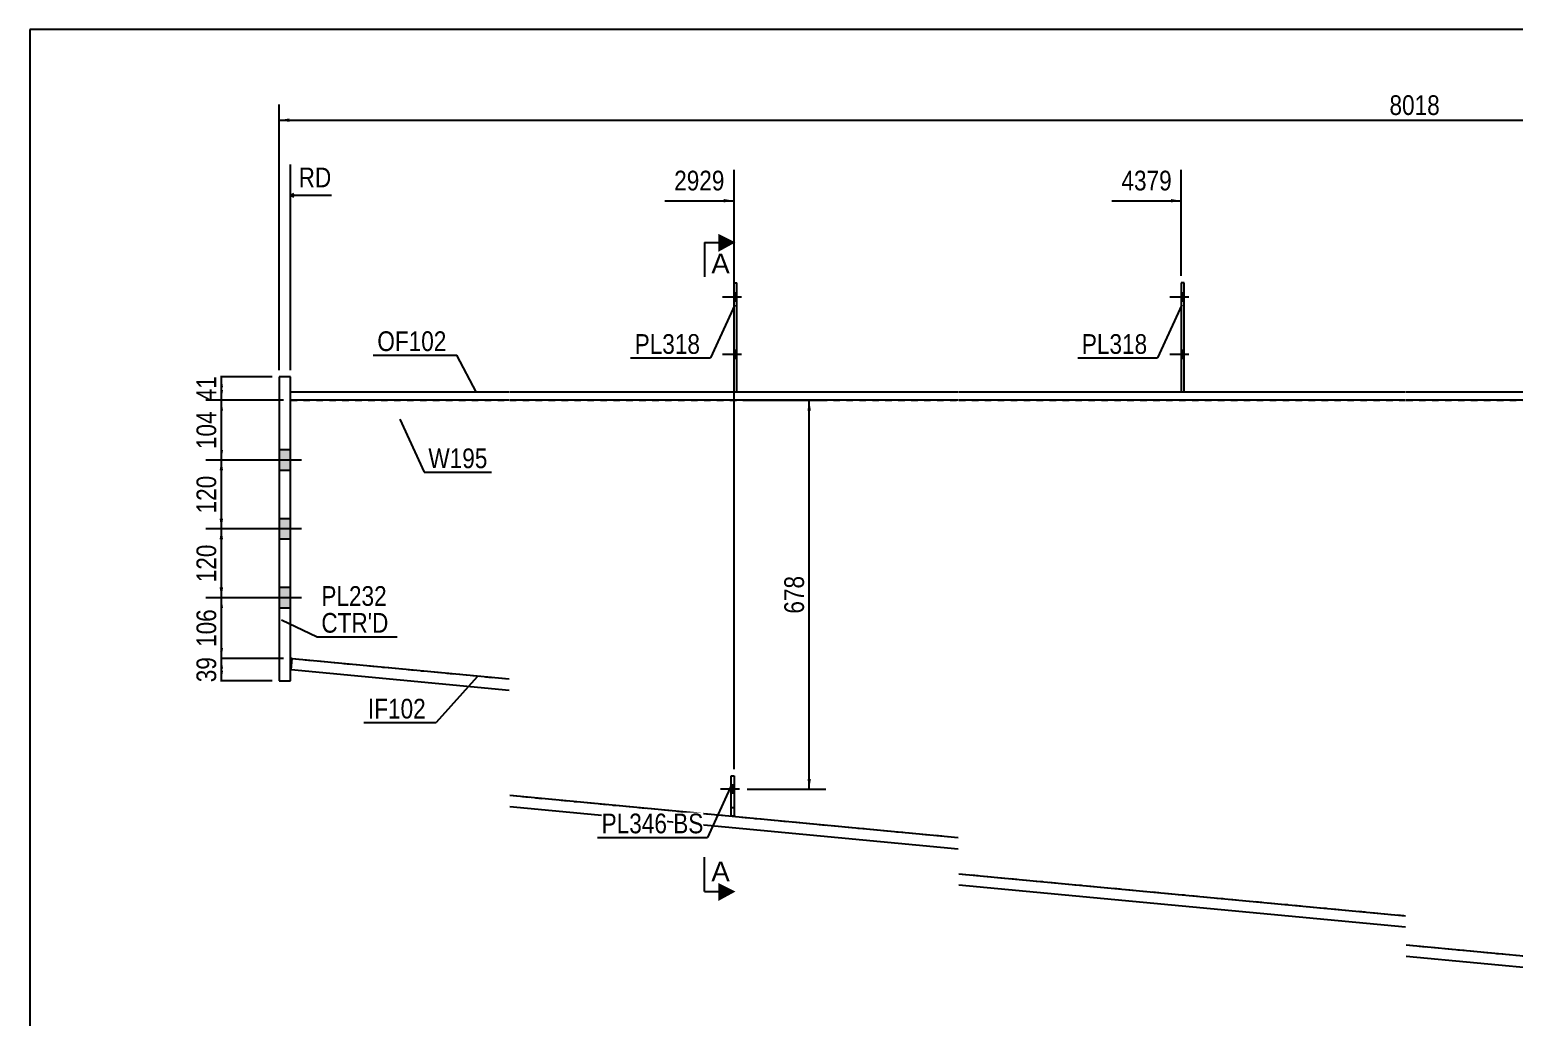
# Model space of a CAD drawing. Header units: millimetres. Extents: x -290 to 123, y -156 to 131.
# Drawn here: x -287.5 to -71.8, y -12.7 to 130.8 of the extents above; entities that cross this region are included whole.
import ezdxf

# ---------------------------------------------------------------- set-up
doc = ezdxf.new("R2010")
doc.units = ezdxf.units.MM
doc.linetypes.add('DXK_LINE_DOT1', pattern=[1.8814, 0.9407, -0.9407])
doc.linetypes.add('DXK_LINE_DOT2', pattern=[3.9198, 1.9599, -1.9599])
doc.styles.add('Arial', font='ARIAL.TTF', dxfattribs={"height": 0.2})
doc.styles.add('Arial Narrow', font='ARIALN.TTF', dxfattribs={"height": 0.2})

# ---------------------------------------------------------------- blocks, each defined once
blk = doc.blocks.new('Unknown-622979748-1210')
at = {"color": 5, "linetype": 'Continuous'}
for p, q in [((122.53, 130.82), (-287.47, 130.82)), ((-287.47, 130.82), (-287.47, -156.18))]:
    blk.add_line(p, q, dxfattribs=at)
blk = doc.blocks.new('Part-622979748-1751 - 1449')
at = {"color": 2, "linetype": 'Continuous'}
for p, q in [((-249.49, 37.78), (-249.33, 39.43)), ((-249.33, 39.43), (-217.83, 36.47)), ((-217.83, 34.8), (-249.49, 37.78)), ((-217.73, 19.56), (-152.57, 13.43)), ((-152.57, 11.75), (-217.73, 17.88)), ((-152.47, 8.16), (-87.59, 2.06)), ((-87.59, 0.39), (-152.47, 6.49)), ((-87.49, -2.17), (-55.84, -5.15)), ((-55.99, -6.81), (-87.49, -3.84)), ((-55.84, -5.15), (-55.99, -6.81))]:
    blk.add_line(p, q, dxfattribs=at)
blk = doc.blocks.new('Part-622979748-1883 - 1449')
at = {"color": 2, "linetype": 'Continuous'}
for p, q in [((-249.58, 80.35), (-251.25, 80.35)), ((-251.25, 80.35), (-251.25, 36.18)), ((-249.58, 36.18), (-249.58, 80.35)), ((-251.25, 36.18), (-249.58, 36.18))]:
    blk.add_line(p, q, dxfattribs=at)
blk = doc.blocks.new('Bolt-622979748-1756 - 1449')
at = {"linetype": 'Continuous'}
for points in [[(-184.73, 91.37), (-184.73, 92.54), (-185.15, 92.54), (-185.15, 91.37)], [(-184.73, 91.37), (-184.73, 92.54), (-185.15, 92.54), (-185.15, 91.37)], [(-184.73, 83.04), (-184.73, 84.21), (-185.15, 84.21), (-185.15, 83.04)], [(-184.73, 83.04), (-184.73, 84.21), (-185.15, 84.21), (-185.15, 83.04)]]:
    blk.add_hatch(color=3, dxfattribs=at).paths.add_polyline_path(points)
at = {"color": 3, "linetype": 'Continuous'}
for p, q in [((-184.07, 91.96), (-186.82, 91.96)), ((-184.07, 91.96), (-186.82, 91.96)), ((-184.73, 92.54), (-185.15, 92.54)), ((-184.73, 92.54), (-185.15, 92.54)), ((-184.73, 91.37), (-185.15, 91.37)), ((-184.73, 91.37), (-185.15, 91.37)), ((-184.73, 84.21), (-185.15, 84.21)), ((-184.73, 84.21), (-185.15, 84.21)), ((-184.07, 83.62), (-186.82, 83.62)), ((-184.07, 83.62), (-186.82, 83.62)), ((-184.73, 83.04), (-185.15, 83.04)), ((-184.73, 83.04), (-185.15, 83.04))]:
    blk.add_line(p, q, dxfattribs=at)
blk = doc.blocks.new('Part-622979748-1707 - 1449')
at = {"color": 7, "linetype": 'DXK_LINE_DOT1'}
for p, q in [((-249.58, 76.96), (-217.83, 76.96)), ((-249.58, 39.46), (-249.58, 76.96)), ((-217.73, 76.96), (-152.57, 76.96)), ((-152.47, 76.96), (-87.59, 76.96)), ((-87.49, 76.96), (-30.84, 76.96)), ((-249.33, 39.43), (-217.83, 36.47)), ((-217.73, 19.56), (-152.57, 13.43)), ((-152.47, 8.16), (-87.59, 2.06)), ((-87.49, -2.17), (-30.84, -7.5))]:
    blk.add_line(p, q, dxfattribs=at)
at = {"color": 2, "linetype": 'Continuous'}
blk.add_line((-249.33, 39.43), (-249.58, 39.46), dxfattribs=at)
blk = doc.blocks.new('Part-622979748-1648 - 1449')
at = {"color": 2, "linetype": 'Continuous'}
for p, q in [((-185.57, 16.54), (-185.57, 22.37)), ((-185.57, 22.37), (-185.15, 22.37)), ((-185.15, 22.37), (-185.15, 16.54)), ((-185.15, 16.54), (-185.57, 16.54))]:
    blk.add_line(p, q, dxfattribs=at)
at = {"color": 7, "linetype": 'DXK_LINE_DOT1'}
blk.add_line((-185.57, 17.79), (-185.15, 17.79), dxfattribs=at)
blk = doc.blocks.new('Part-622979748-1889 - 1449')
at = {"color": 2, "linetype": 'Continuous'}
for p, q in [((-185.15, 78.21), (-185.15, 94.04)), ((-185.15, 94.04), (-184.73, 94.04)), ((-184.73, 78.21), (-184.73, 94.04))]:
    blk.add_line(p, q, dxfattribs=at)
at = {"color": 7, "linetype": 'DXK_LINE_DOT1'}
blk.add_line((-185.15, 78.21), (-184.73, 78.21), dxfattribs=at)
blk = doc.blocks.new('Bolt-622979748-1754 - 1449')
at = {"linetype": 'Continuous'}
blk.add_hatch(color=3, dxfattribs=at).paths.add_polyline_path([(-185.15, 19.87), (-185.15, 21.04), (-185.57, 21.04), (-185.57, 19.87)])
at = {"color": 3, "linetype": 'Continuous'}
for p, q in [((-184.36, 20.45), (-187.11, 20.45)), ((-185.15, 21.04), (-185.57, 21.04)), ((-185.15, 19.87), (-185.57, 19.87))]:
    blk.add_line(p, q, dxfattribs=at)
blk = doc.blocks.new('Part-622979748-1675 - 1449')
at = {"color": 2, "linetype": 'Continuous'}
for p, q in [((-119.76, 94.04), (-120.18, 94.04)), ((-120.18, 94.04), (-120.18, 78.21)), ((-119.76, 78.21), (-119.76, 94.04))]:
    blk.add_line(p, q, dxfattribs=at)
at = {"color": 7, "linetype": 'DXK_LINE_DOT1'}
blk.add_line((-120.18, 78.21), (-119.76, 78.21), dxfattribs=at)
blk = doc.blocks.new('Bolt-622979748-1755 - 1449')
at = {"color": 3, "linetype": 'DXK_LINE_DOT2'}
for p, q in [((-184.36, 20.45), (-187.11, 20.45)), ((-185.15, 21.04), (-185.57, 21.04)), ((-185.15, 19.87), (-185.57, 19.87))]:
    blk.add_line(p, q, dxfattribs=at)
blk = doc.blocks.new('Bolt-622979748-1884 - 1449')
at = {"linetype": 'Continuous'}
for points in [[(-251.25, 69.76), (-251.25, 66.76), (-249.58, 66.76), (-249.58, 69.76)], [(-251.25, 69.76), (-251.25, 66.76), (-249.58, 66.76), (-249.58, 69.76)], [(-251.25, 59.76), (-251.25, 56.76), (-249.58, 56.76), (-249.58, 59.76)], [(-251.25, 59.76), (-251.25, 56.76), (-249.58, 56.76), (-249.58, 59.76)], [(-251.25, 49.76), (-251.25, 46.76), (-249.58, 46.76), (-249.58, 49.76)], [(-251.25, 49.76), (-251.25, 46.76), (-249.58, 46.76), (-249.58, 49.76)]]:
    blk.add_hatch(color=3, dxfattribs=at).paths.add_polyline_path(points)
at = {"color": 3, "linetype": 'Continuous'}
for p, q in [((-249.58, 69.76), (-251.25, 69.76)), ((-249.58, 69.76), (-251.25, 69.76)), ((-248, 68.26), (-251.25, 68.26)), ((-248, 68.26), (-251.25, 68.26)), ((-249.58, 66.76), (-251.25, 66.76)), ((-249.58, 66.76), (-251.25, 66.76)), ((-249.58, 59.76), (-251.25, 59.76)), ((-249.58, 59.76), (-251.25, 59.76)), ((-248, 58.26), (-251.25, 58.26)), ((-248, 58.26), (-251.25, 58.26)), ((-249.58, 56.76), (-251.25, 56.76)), ((-249.58, 56.76), (-251.25, 56.76)), ((-249.58, 49.76), (-251.25, 49.76)), ((-249.58, 49.76), (-251.25, 49.76)), ((-248, 48.26), (-251.25, 48.26)), ((-248, 48.26), (-251.25, 48.26)), ((-249.58, 46.76), (-251.25, 46.76)), ((-249.58, 46.76), (-251.25, 46.76))]:
    blk.add_line(p, q, dxfattribs=at)
blk = doc.blocks.new('Bolt-622979748-1757 - 1449')
at = {"linetype": 'Continuous'}
for points in [[(-119.76, 91.37), (-119.76, 92.54), (-120.18, 92.54), (-120.18, 91.37)], [(-119.76, 91.37), (-119.76, 92.54), (-120.18, 92.54), (-120.18, 91.37)], [(-119.76, 83.04), (-119.76, 84.21), (-120.18, 84.21), (-120.18, 83.04)], [(-119.76, 83.04), (-119.76, 84.21), (-120.18, 84.21), (-120.18, 83.04)]]:
    blk.add_hatch(color=3, dxfattribs=at).paths.add_polyline_path(points)
at = {"color": 3, "linetype": 'Continuous'}
for p, q in [((-119.09, 91.96), (-121.84, 91.96)), ((-119.09, 91.96), (-121.84, 91.96)), ((-119.76, 92.54), (-120.18, 92.54)), ((-119.76, 92.54), (-120.18, 92.54)), ((-119.76, 91.37), (-120.18, 91.37)), ((-119.76, 91.37), (-120.18, 91.37)), ((-119.76, 84.21), (-120.18, 84.21)), ((-119.76, 84.21), (-120.18, 84.21)), ((-119.09, 83.62), (-121.84, 83.62)), ((-119.09, 83.62), (-121.84, 83.62)), ((-119.76, 83.04), (-120.18, 83.04)), ((-119.76, 83.04), (-120.18, 83.04))]:
    blk.add_line(p, q, dxfattribs=at)
blk = doc.blocks.new('Part-622979748-1943 - 1449')
at = {"color": 2, "linetype": 'Continuous'}
for p, q in [((-249.58, 76.96), (-249.58, 78.21)), ((-249.58, 78.21), (-217.83, 78.21)), ((-217.73, 78.21), (-152.57, 78.21)), ((-152.47, 78.21), (-87.59, 78.21)), ((-87.49, 78.21), (-55.84, 78.21)), ((-55.84, 78.21), (-55.84, 76.96)), ((-217.83, 76.96), (-249.58, 76.96)), ((-152.57, 76.96), (-217.73, 76.96)), ((-87.59, 76.96), (-152.47, 76.96)), ((-55.84, 76.96), (-87.49, 76.96))]:
    blk.add_line(p, q, dxfattribs=at)
blk = doc.blocks.new('Part-622979748-1911 - 1449')
at = {"color": 7, "linetype": 'DXK_LINE_DOT1'}
for p, q in [((-185.57, 16.54), (-185.57, 22.37)), ((-185.57, 22.37), (-185.15, 22.37)), ((-185.15, 22.37), (-185.15, 16.54)), ((-185.15, 16.54), (-185.57, 16.54))]:
    blk.add_line(p, q, dxfattribs=at)
blk = doc.blocks.new('StraightDimension-622979748-4360 - 1449')
at = {"linetype": 'Continuous'}
blk.add_hatch(color=7, dxfattribs=at).paths.add_polyline_path([(-121.68, 106.21), (-120.18, 105.96), (-121.68, 105.71)])
at = {"color": 7, "linetype": 'Continuous'}
for p, q in [((-120.18, 95.04), (-120.18, 110.46)), ((-130.24, 105.96), (-120.18, 105.96))]:
    blk.add_line(p, q, dxfattribs=at)
at = {"color": 0}
blk.add_wipeout([(-120.95, 106.86), (-120.95, 111.06), (-129.46, 111.06), (-129.46, 106.86)], dxfattribs=at)
at = {"color": 3, "style": 'Arial Narrow'}
blk.add_text('4379', height=2.863, dxfattribs=at).set_placement((-128.86, 107.46))
blk = doc.blocks.new('StraightDimension-622979748-4361 - 1449')
at = {"linetype": 'Continuous'}
blk.add_hatch(color=7, dxfattribs=at).paths.add_polyline_path([(-186.65, 106.21), (-185.15, 105.96), (-186.65, 105.71)])
at = {"color": 7, "linetype": 'Continuous'}
for p, q in [((-185.15, 23.37), (-185.15, 110.46)), ((-195.21, 105.96), (-185.15, 105.96))]:
    blk.add_line(p, q, dxfattribs=at)
at = {"color": 0, "linetype": 'Continuous'}
blk.add_wipeout([(-243.05, 107.31), (-243.05, 111.51), (-249, 111.51), (-249, 107.31)], dxfattribs=at)
at = {"color": 7, "linetype": 'Continuous'}
for p, q in [((-249.58, 81.35), (-249.58, 111.21)), ((-249.08, 106.96), (-249.58, 106.71)), ((-249.08, 106.46), (-249.58, 106.71)), ((-243.65, 106.71), (-249.58, 106.71))]:
    blk.add_line(p, q, dxfattribs=at)
at = {"color": 3, "linetype": 'Continuous', "style": 'Arial Narrow'}
blk.add_text('RD', height=2.863, dxfattribs=at).set_placement((-248.4, 107.91))
at = {"color": 0}
blk.add_wipeout([(-185.93, 106.86), (-185.93, 111.06), (-194.44, 111.06), (-194.44, 106.86)], dxfattribs=at)
at = {"color": 3, "style": 'Arial Narrow'}
blk.add_text('2929', height=2.863, dxfattribs=at).set_placement((-193.84, 107.46))
blk = doc.blocks.new('StraightDimension-622979748-2105 - 1449')
at = {"linetype": 'Continuous'}
for points in [[(-259.88, 78.85), (-259.63, 80.35), (-259.38, 78.85)], [(-259.38, 78.46), (-259.63, 76.96), (-259.88, 78.46)]]:
    blk.add_hatch(color=7, dxfattribs=at).paths.add_polyline_path(points)
at = {"color": 7, "linetype": 'Continuous'}
for p, q in [((-252.25, 80.35), (-261.88, 80.35)), ((-259.63, 76.96), (-259.63, 80.35)), ((-250.58, 76.96), (-261.88, 76.96))]:
    blk.add_line(p, q, dxfattribs=at)
at = {"color": 0}
blk.add_wipeout([(-259.78, 81.08), (-263.98, 81.08), (-263.98, 76.22), (-259.78, 76.22)], dxfattribs=at)
at = {"color": 3, "style": 'Arial Narrow'}
blk.add_text('41', height=2.863, rotation=90.0002, dxfattribs=at).set_placement((-260.38, 76.82))
blk = doc.blocks.new('StraightDimension-622979748-2021 - 1449')
at = {"linetype": 'Continuous'}
for points in [[(-259.88, 66.76), (-259.63, 68.26), (-259.38, 66.76)], [(-259.38, 59.76), (-259.63, 58.26), (-259.88, 59.76)]]:
    blk.add_hatch(color=7, dxfattribs=at).paths.add_polyline_path(points)
at = {"color": 7, "linetype": 'Continuous'}
for p, q in [((-250.58, 68.26), (-261.88, 68.26)), ((-259.63, 58.26), (-259.63, 68.26)), ((-250.58, 58.26), (-261.88, 58.26))]:
    blk.add_line(p, q, dxfattribs=at)
at = {"color": 0}
blk.add_wipeout([(-259.78, 66.6), (-263.98, 66.6), (-263.98, 59.92), (-259.78, 59.92)], dxfattribs=at)
at = {"color": 3, "style": 'Arial Narrow'}
blk.add_text('120', height=2.863, rotation=90.0002, dxfattribs=at).set_placement((-260.38, 60.52))
blk = doc.blocks.new('StraightDimension-622979748-2040 - 1449')
at = {"linetype": 'Continuous'}
for points in [[(-259.88, 75.46), (-259.63, 76.96), (-259.38, 75.46)], [(-259.38, 69.76), (-259.63, 68.26), (-259.88, 69.76)]]:
    blk.add_hatch(color=7, dxfattribs=at).paths.add_polyline_path(points)
at = {"color": 7, "linetype": 'Continuous'}
for p, q in [((-250.58, 76.96), (-261.88, 76.96)), ((-259.63, 68.26), (-259.63, 76.96)), ((-250.58, 68.26), (-261.88, 68.26))]:
    blk.add_line(p, q, dxfattribs=at)
at = {"color": 0}
blk.add_wipeout([(-259.78, 75.95), (-263.98, 75.95), (-263.98, 69.27), (-259.78, 69.27)], dxfattribs=at)
at = {"color": 3, "style": 'Arial Narrow'}
blk.add_text('104', height=2.863, rotation=90.0002, dxfattribs=at).set_placement((-260.38, 69.87))
blk = doc.blocks.new('StraightDimension-622979748-2057 - 1449')
at = {"linetype": 'Continuous'}
for points in [[(-259.88, 46.76), (-259.63, 48.26), (-259.38, 46.76)], [(-259.38, 40.96), (-259.63, 39.46), (-259.88, 40.96)]]:
    blk.add_hatch(color=7, dxfattribs=at).paths.add_polyline_path(points)
at = {"color": 7, "linetype": 'Continuous'}
for p, q in [((-250.58, 48.26), (-261.88, 48.26)), ((-259.63, 39.46), (-259.63, 48.26)), ((-250.58, 39.46), (-261.88, 39.46))]:
    blk.add_line(p, q, dxfattribs=at)
at = {"color": 0}
blk.add_wipeout([(-259.78, 47.2), (-263.98, 47.2), (-263.98, 40.52), (-259.78, 40.52)], dxfattribs=at)
at = {"color": 3, "style": 'Arial Narrow'}
blk.add_text('106', height=2.863, rotation=90.0002, dxfattribs=at).set_placement((-260.38, 41.12))
blk = doc.blocks.new('StraightDimension-622979748-2078 - 1449')
at = {"linetype": 'Continuous'}
for points in [[(-259.88, 56.76), (-259.63, 58.26), (-259.38, 56.76)], [(-259.38, 49.76), (-259.63, 48.26), (-259.88, 49.76)]]:
    blk.add_hatch(color=7, dxfattribs=at).paths.add_polyline_path(points)
at = {"color": 7, "linetype": 'Continuous'}
for p, q in [((-250.58, 58.26), (-261.88, 58.26)), ((-259.63, 48.26), (-259.63, 58.26)), ((-250.58, 48.26), (-261.88, 48.26))]:
    blk.add_line(p, q, dxfattribs=at)
at = {"color": 0}
blk.add_wipeout([(-259.78, 56.6), (-263.98, 56.6), (-263.98, 49.92), (-259.78, 49.92)], dxfattribs=at)
at = {"color": 3, "style": 'Arial Narrow'}
blk.add_text('120', height=2.863, rotation=90.0002, dxfattribs=at).set_placement((-260.38, 50.52))
blk = doc.blocks.new('StraightDimension-622979748-2095 - 1449')
at = {"linetype": 'Continuous'}
for points in [[(-259.88, 37.96), (-259.63, 39.46), (-259.38, 37.96)], [(-259.38, 37.68), (-259.63, 36.18), (-259.88, 37.68)]]:
    blk.add_hatch(color=7, dxfattribs=at).paths.add_polyline_path(points)
at = {"color": 7, "linetype": 'Continuous'}
for p, q in [((-250.58, 39.46), (-261.88, 39.46)), ((-259.63, 36.18), (-259.63, 39.46)), ((-252.25, 36.18), (-261.88, 36.18))]:
    blk.add_line(p, q, dxfattribs=at)
at = {"color": 0}
blk.add_wipeout([(-259.78, 40.25), (-263.98, 40.25), (-263.98, 35.39), (-259.78, 35.39)], dxfattribs=at)
at = {"color": 3, "style": 'Arial Narrow'}
blk.add_text('39', height=2.863, rotation=90.0002, dxfattribs=at).set_placement((-260.38, 35.99))
blk = doc.blocks.new('StraightDimension-622979748-2125 - 1449')
at = {"linetype": 'Continuous'}
blk.add_hatch(color=7, dxfattribs=at).paths.add_polyline_path([(-249.75, 117.42), (-251.25, 117.67), (-249.75, 117.92)])
at = {"color": 7, "linetype": 'Continuous'}
for p, q in [((-251.25, 81.35), (-251.25, 119.92)), ((-251.25, 117.67), (78.72, 117.67))]:
    blk.add_line(p, q, dxfattribs=at)
at = {"color": 0}
blk.add_wipeout([(-82.01, 117.82), (-82.01, 122.02), (-90.52, 122.02), (-90.52, 117.82)], dxfattribs=at)
at = {"color": 3, "style": 'Arial Narrow'}
blk.add_text('8018', height=2.863, dxfattribs=at).set_placement((-89.92, 118.42))
blk = doc.blocks.new('StraightDimension-622979748-2454 - 1449')
at = {"linetype": 'Continuous'}
for points in [[(-174.48, 75.46), (-174.23, 76.96), (-173.98, 75.46)], [(-173.98, 21.95), (-174.23, 20.45), (-174.48, 21.95)]]:
    blk.add_hatch(color=7, dxfattribs=at).paths.add_polyline_path(points)
at = {"color": 7, "linetype": 'Continuous'}
for p, q in [((-183.23, 76.96), (-171.83, 76.96)), ((-174.23, 20.45), (-174.23, 76.96)), ((-183.26, 20.45), (-171.83, 20.45))]:
    blk.add_line(p, q, dxfattribs=at)
at = {"color": 0}
blk.add_wipeout([(-174.38, 52.05), (-178.58, 52.05), (-178.58, 45.36), (-174.38, 45.36)], dxfattribs=at)
at = {"color": 3, "style": 'Arial Narrow'}
blk.add_text('678', height=2.863, rotation=90.0002, dxfattribs=at).set_placement((-174.98, 45.96))
blk = doc.blocks.new('Mark-622979748-1885 - 1449')
at = {"color": 7, "linetype": 'Continuous'}
blk.add_line((-185.04, 90.85), (-188.58, 83.11), dxfattribs=at)
at = {"color": 0}
blk.add_wipeout([(-190.08, 83.71), (-190.08, 86.71), (-199.58, 86.71), (-199.58, 83.71)], dxfattribs=at)
blk.add_wipeout([(-190.08, 83.71), (-190.08, 86.71), (-199.58, 86.71), (-199.58, 83.71)], dxfattribs=at)
at = {"color": 7, "linetype": 'Continuous'}
blk.add_line((-200.18, 83.11), (-188.58, 83.11), dxfattribs=at)
at = {"color": 3, "style": 'Arial Narrow'}
blk.add_text('PL318', height=2.863, dxfattribs=at).set_placement((-199.58, 83.71))
blk = doc.blocks.new('Mark-622979748-1747 - 1449')
at = {"color": 7, "linetype": 'Continuous'}
blk.add_line((-222.46, 36.77), (-228.42, 30.12), dxfattribs=at)
at = {"color": 0}
blk.add_wipeout([(-229.92, 30.72), (-229.92, 33.72), (-238.33, 33.72), (-238.33, 30.72)], dxfattribs=at)
blk.add_wipeout([(-229.92, 30.72), (-229.92, 33.72), (-238.33, 33.72), (-238.33, 30.72)], dxfattribs=at)
at = {"color": 7, "linetype": 'Continuous'}
blk.add_line((-238.93, 30.12), (-228.42, 30.12), dxfattribs=at)
at = {"color": 3, "style": 'Arial Narrow'}
blk.add_text('IF102', height=2.863, dxfattribs=at).set_placement((-238.33, 30.72))
blk = doc.blocks.new('Mark-622979748-1671 - 1449')
at = {"color": 7, "linetype": 'Continuous'}
blk.add_line((-120.07, 90.85), (-123.6, 83.11), dxfattribs=at)
at = {"color": 0}
blk.add_wipeout([(-125.1, 83.71), (-125.1, 86.71), (-134.61, 86.71), (-134.61, 83.71)], dxfattribs=at)
blk.add_wipeout([(-125.1, 83.71), (-125.1, 86.71), (-134.61, 86.71), (-134.61, 83.71)], dxfattribs=at)
at = {"color": 7, "linetype": 'Continuous'}
blk.add_line((-135.21, 83.11), (-123.6, 83.11), dxfattribs=at)
at = {"color": 3, "style": 'Arial Narrow'}
blk.add_text('PL318', height=2.863, dxfattribs=at).set_placement((-134.61, 83.71))
blk = doc.blocks.new('Mark-622979748-1703 - 1449')
at = {"color": 0}
blk.add_wipeout([(-220.97, 67.1), (-220.97, 70.1), (-229.55, 70.1), (-229.55, 67.1)], dxfattribs=at)
blk.add_wipeout([(-220.97, 67.1), (-220.97, 70.1), (-229.55, 70.1), (-229.55, 67.1)], dxfattribs=at)
at = {"color": 7, "linetype": 'Continuous'}
for p, q in [((-233.69, 74.24), (-230.15, 66.5)), ((-230.15, 66.5), (-220.37, 66.5))]:
    blk.add_line(p, q, dxfattribs=at)
at = {"color": 3, "style": 'Arial Narrow'}
blk.add_text('W195', height=2.863, dxfattribs=at).set_placement((-229.55, 67.1))
blk = doc.blocks.new('Mark-622979748-1879 - 1449')
at = {"color": 0}
blk.add_wipeout([(-235.6, 47.09), (-235.6, 50.09), (-245.1, 50.09), (-245.1, 47.09)], dxfattribs=at)
blk.add_wipeout([(-235.6, 47.09), (-235.6, 50.09), (-245.1, 50.09), (-245.1, 47.09)], dxfattribs=at)
blk.add_wipeout([(-235.34, 43.19), (-235.34, 46.19), (-245.1, 46.19), (-245.1, 43.19)], dxfattribs=at)
blk.add_wipeout([(-235.34, 43.19), (-235.34, 46.19), (-245.1, 46.19), (-245.1, 43.19)], dxfattribs=at)
at = {"color": 7, "linetype": 'Continuous'}
for p, q in [((-250.89, 45.04), (-245.7, 42.59)), ((-245.7, 42.59), (-234.1, 42.59))]:
    blk.add_line(p, q, dxfattribs=at)
at = {"color": 3, "style": 'Arial Narrow'}
blk.add_text('PL232', height=2.863, dxfattribs=at).set_placement((-245.1, 47.09))
at = {"color": 1, "style": 'Arial Narrow'}
blk.add_text("CTR'D", height=2.863, dxfattribs=at).set_placement((-245.1, 43.19))
blk = doc.blocks.new('Mark-622979748-1939 - 1449')
at = {"color": 7, "linetype": 'Continuous'}
blk.add_line((-222.56, 78.1), (-225.42, 83.52), dxfattribs=at)
at = {"color": 0}
blk.add_wipeout([(-226.92, 84.12), (-226.92, 87.12), (-236.97, 87.12), (-236.97, 84.12)], dxfattribs=at)
blk.add_wipeout([(-226.92, 84.12), (-226.92, 87.12), (-236.97, 87.12), (-236.97, 84.12)], dxfattribs=at)
at = {"color": 7, "linetype": 'Continuous'}
blk.add_line((-237.57, 83.52), (-225.42, 83.52), dxfattribs=at)
at = {"color": 3, "style": 'Arial Narrow'}
blk.add_text('OF102', height=2.863, dxfattribs=at).set_placement((-236.97, 84.12))
blk = doc.blocks.new('SectionMark-622979748-2485 - 1449')
at = {"color": 7, "linetype": 'Continuous'}
for p, q in [((-189.44, 99.9), (-187.44, 99.9)), ((-189.44, 5.57), (-187.44, 5.57))]:
    blk.add_line(p, q, dxfattribs=at)
at = {"color": 0, "linetype": 'Continuous'}
for points in [[(-185.77, 95.4), (-185.77, 98.4), (-188.44, 98.4), (-188.44, 95.4)], [(-185.77, 7.07), (-185.77, 10.07), (-188.44, 10.07), (-188.44, 7.07)]]:
    blk.add_wipeout(points, dxfattribs=at)
at = {"linetype": 'Continuous'}
for points in [[(-187.44, 101.15), (-184.94, 99.9), (-187.44, 98.53)], [(-187.44, 6.82), (-184.94, 5.57), (-187.44, 4.2)]]:
    blk.add_hatch(color=7, dxfattribs=at).paths.add_polyline_path(points)
at = {"color": 7, "linetype": 'Continuous'}
for p, q in [((-189.44, 99.9), (-189.44, 94.9)), ((-189.44, 5.57), (-189.44, 10.57))]:
    blk.add_line(p, q, dxfattribs=at)
at = {"color": 136, "linetype": 'Continuous', "style": 'Arial'}
for p in [(-188.44, 95.4), (-188.44, 7.07)]:
    blk.add_text('A', height=2.87, dxfattribs=at).set_placement(p)
blk = doc.blocks.new('MarkSet-622979748-2595 - 1449')
at = {"color": 0}
blk.add_wipeout([(-194.88, 14.04), (-194.88, 17.04), (-204.38, 17.04), (-204.38, 14.04)], dxfattribs=at)
blk.add_wipeout([(-194.88, 14.04), (-194.88, 17.04), (-204.38, 17.04), (-204.38, 14.04)], dxfattribs=at)
blk.add_wipeout([(-189.6, 14.04), (-189.6, 17.04), (-193.98, 17.04), (-193.98, 14.04)], dxfattribs=at)
blk.add_wipeout([(-189.6, 14.04), (-189.6, 17.04), (-193.98, 17.04), (-193.98, 14.04)], dxfattribs=at)
at = {"color": 7, "linetype": 'Continuous'}
for p in [(-185.46, 21.18), (-204.98, 13.44)]:
    blk.add_line(p, (-189, 13.44), dxfattribs=at)
at = {"color": 3, "style": 'Arial Narrow'}
for s, p in [('PL346', (-204.38, 14.04)), ('BS', (-193.98, 14.04))]:
    blk.add_text(s, height=2.863, dxfattribs=at).set_placement(p)

msp = doc.modelspace()

# ---------------------------------------------------------------- block references
for name in ['Unknown-622979748-1210', 'Part-622979748-1889 - 1449', 'Part-622979748-1675 - 1449', 'Bolt-622979748-1756 - 1449', 'Bolt-622979748-1757 - 1449', 'Part-622979748-1883 - 1449', 'Part-622979748-1943 - 1449', 'Part-622979748-1707 - 1449', 'Bolt-622979748-1884 - 1449', 'Part-622979748-1751 - 1449', 'Part-622979748-1648 - 1449', 'Part-622979748-1911 - 1449', 'Bolt-622979748-1754 - 1449', 'Bolt-622979748-1755 - 1449']:
    msp.add_blockref(name, (0, 0))

# ---------------------------------------------------------------- next in the draw order: block references
for name in ['StraightDimension-622979748-4361 - 1449', 'StraightDimension-622979748-4360 - 1449', 'StraightDimension-622979748-2454 - 1449']:
    msp.add_blockref(name, (0, 0))

# ---------------------------------------------------------------- next in the draw order: block references
for name in ['StraightDimension-622979748-2105 - 1449', 'Mark-622979748-1703 - 1449', 'StraightDimension-622979748-2021 - 1449', 'StraightDimension-622979748-2057 - 1449', 'Mark-622979748-1747 - 1449']:
    msp.add_blockref(name, (0, 0))

# ---------------------------------------------------------------- next in the draw order: block references
for name in ['StraightDimension-622979748-2125 - 1449', 'StraightDimension-622979748-2040 - 1449', 'StraightDimension-622979748-2078 - 1449', 'StraightDimension-622979748-2095 - 1449']:
    msp.add_blockref(name, (0, 0))

# ---------------------------------------------------------------- next in the draw order: block references
for name in ['Mark-622979748-1885 - 1449', 'Mark-622979748-1671 - 1449', 'Mark-622979748-1939 - 1449', 'Mark-622979748-1879 - 1449']:
    msp.add_blockref(name, (0, 0))

# ---------------------------------------------------------------- next in the draw order: block references
msp.add_blockref('SectionMark-622979748-2485 - 1449', (0, 0))

# ---------------------------------------------------------------- next in the draw order: block references
msp.add_blockref('MarkSet-622979748-2595 - 1449', (0, 0))

doc.saveas('drawing.dxf')
